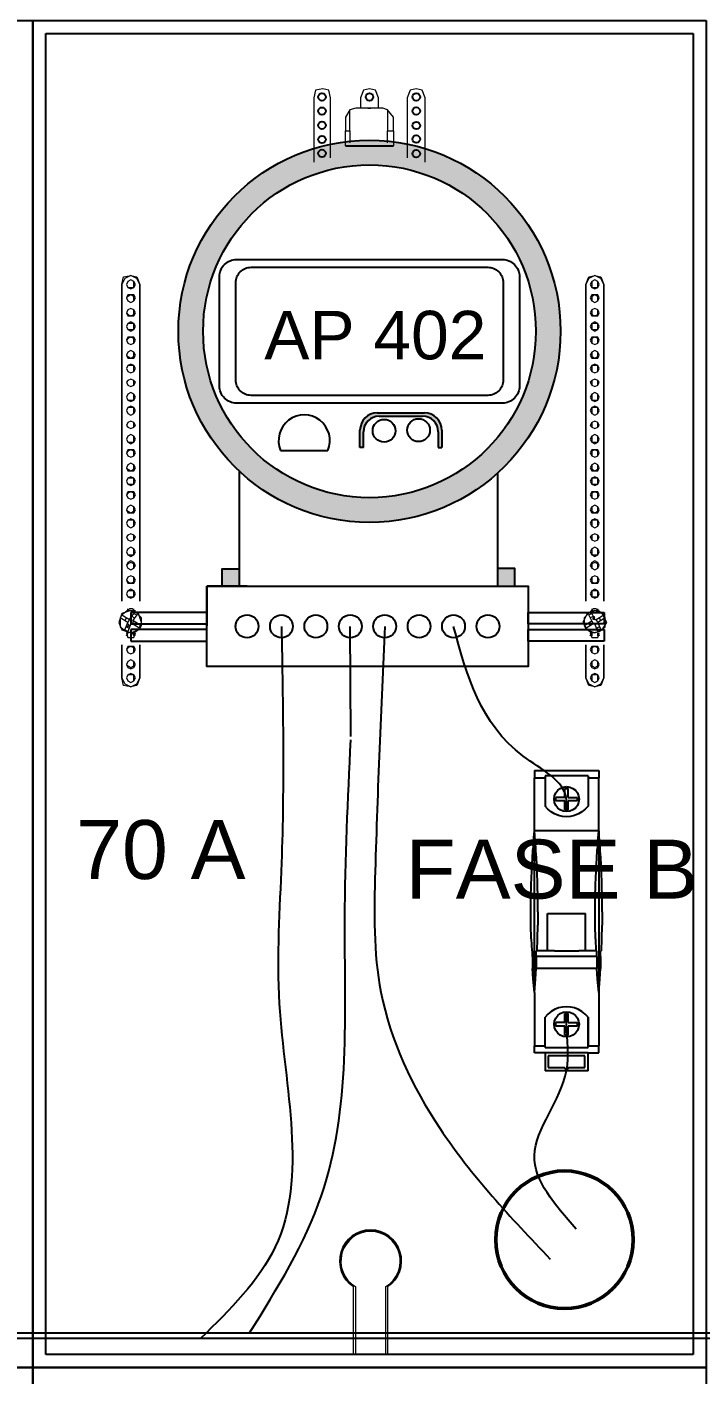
# Model space of a CAD drawing. Header units: millimetres. Extents: x 2991 to 3503, y 2795 to 2987.
# Drawn here: x 3334.93 to 3341.87, y 2819.41 to 2833.31 of the extents above; entities that cross this region are included whole.
import ezdxf

# ---------------------------------------------------------------- set-up
doc = ezdxf.new("R2010")
doc.units = ezdxf.units.MM
doc.linetypes.add('ACAD_ISO02W100', pattern=[15, 12, -3])
doc.layers.add('IND', color=7, linetype='Continuous', lineweight=13)
doc.layers.add('Pranchas', color=3, linetype='Continuous')
doc.styles.get("Standard").update_dxf_attribs({"font": ''})
doc.styles.get('Standard').set_extended_font_data('Arial')

msp = doc.modelspace()

# ---------------------------------------------------------------- hatches: boundary and pattern name
h = msp.add_hatch(color=256)
h.dxf.hatch_style = 1
h.paths.add_polyline_path([(3337.117, 2827.716), (3336.94, 2827.716), (3336.94, 2827.538), (3337.117, 2827.538)])
h.paths.add_polyline_path([(3339.959, 2827.722), (3339.782, 2827.722), (3339.782, 2827.538), (3339.959, 2827.538)])
h.paths.add_polyline_path([(3340.432, 2830.167, 1), (3336.49, 2830.167, 1)])
h.paths.add_polyline_path([(3336.745, 2830.167, -1), (3340.177, 2830.167, -1)], flags=16)
h.paths.add_polyline_path([(3340.009, 2829.603, -0.414214), (3339.831, 2829.426), (3337.091, 2829.426, -0.414214), (3336.913, 2829.603), (3336.913, 2830.73, -0.414214), (3337.091, 2830.908), (3339.831, 2830.908, -0.414214), (3340.009, 2830.73)], flags=0)
h.paths.add_polyline_path([(3339.84, 2829.664, -0.414214), (3339.682, 2829.506), (3337.24, 2829.506, -0.414214), (3337.082, 2829.664), (3337.082, 2830.669, -0.414214), (3337.24, 2830.827), (3339.682, 2830.827, -0.414214), (3339.84, 2830.669)], flags=0)
h.paths.add_polyline_path([(3339.085, 2829.147, -1), (3338.848, 2829.147, -1)], flags=0)
h.paths.add_polyline_path([(3338.73, 2829.141, -1), (3338.494, 2829.141, -1)], flags=0)
h.paths.add_polyline_path([(3338.033, 2828.938), (3337.543, 2828.938, -1.494135)], flags=0)
h = msp.add_hatch(color=256)
h.dxf.hatch_style = 1
h.paths.add_polyline_path([(3339.206, 2829.147, 0.414214), (3339.028, 2829.325), (3338.541, 2829.325, 0.414214), (3338.363, 2829.147), (3338.363, 2828.969), (3338.398, 2828.969), (3338.398, 2829.129, -0.414214), (3338.561, 2829.292), (3339.008, 2829.292, -0.414214), (3339.171, 2829.129), (3339.171, 2828.969), (3339.206, 2828.969)])

# ---------------------------------------------------------------- linework, layer by layer
for p, q in [((3335.121, 2819.613), (3335.121, 2833.239)), ((3335.121, 2833.239), (3338.461, 2833.239)), ((3338.461, 2833.239), (3341.801, 2833.239)), ((3341.801, 2833.239), (3341.801, 2819.613)), ((3338.213, 2832.08), (3338.709, 2832.08)), ((3338.541, 2829.325), (3339.028, 2829.325)), ((3338.561, 2829.292), (3339.008, 2829.292)), ((3338.363, 2828.969), (3338.363, 2829.147)), ((3338.398, 2828.969), (3338.398, 2829.129)), ((3339.171, 2829.129), (3339.171, 2828.969)), ((3339.206, 2829.147), (3339.206, 2828.969)), ((3337.543, 2828.938), (3338.033, 2828.938)), ((3338.398, 2828.969), (3338.363, 2828.969)), ((3339.171, 2828.969), (3339.206, 2828.969)), ((3337.117, 2828.725), (3337.117, 2827.538)), ((3339.782, 2828.704), (3339.782, 2827.538)), ((3337.198, 2827.538), (3336.783, 2827.538)), ((3336.783, 2827.538), (3336.783, 2827.128)), ((3336.783, 2827.268), (3335.999, 2827.268)), ((3335.999, 2827.268), (3335.999, 2827.15)), ((3336.783, 2827.15), (3336.783, 2827.268)), ((3340.097, 2827.268), (3340.881, 2827.268)), ((3340.097, 2827.15), (3340.097, 2827.268)), ((3340.881, 2827.268), (3340.881, 2827.15)), ((3335.999, 2827.15), (3335.999, 2827.15)), ((3335.999, 2827.15), (3336.783, 2827.15)), ((3336.783, 2827.09), (3335.999, 2827.09)), ((3335.999, 2827.09), (3335.999, 2826.972)), ((3336.783, 2826.972), (3336.783, 2827.09)), ((3340.881, 2827.15), (3340.097, 2827.15)), ((3340.097, 2827.09), (3340.881, 2827.09)), ((3340.097, 2826.972), (3340.097, 2827.09)), ((3340.881, 2827.15), (3340.881, 2827.15)), ((3340.881, 2827.09), (3340.881, 2826.972)), ((3335.999, 2826.972), (3335.999, 2826.972)), ((3335.999, 2826.972), (3336.783, 2826.972)), ((3340.881, 2826.972), (3340.097, 2826.972)), ((3340.881, 2826.972), (3340.881, 2826.972)), ((3340.162, 2825.636), (3340.162, 2825.563)), ((3340.162, 2825.636), (3340.826, 2825.636)), ((3340.162, 2825.563), (3340.273, 2825.563)), ((3340.162, 2825.014), (3340.162, 2825.563)), ((3340.273, 2825.581), (3340.273, 2825.563)), ((3340.715, 2825.581), (3340.273, 2825.581)), ((3340.273, 2825.563), (3340.273, 2825.268)), ((3340.715, 2825.581), (3340.715, 2825.563)), ((3340.715, 2825.563), (3340.826, 2825.563)), ((3340.715, 2825.563), (3340.715, 2825.268)), ((3340.826, 2825.636), (3340.826, 2825.563)), ((3340.826, 2825.014), (3340.826, 2825.563)), ((3340.382, 2825.406), (3340.403, 2825.433)), ((3340.403, 2825.433), (3340.429, 2825.453)), ((3340.429, 2825.453), (3340.46, 2825.466)), ((3340.46, 2825.466), (3340.494, 2825.471)), ((3340.475, 2825.452), (3340.512, 2825.452)), ((3340.475, 2825.36), (3340.475, 2825.452)), ((3340.494, 2825.471), (3340.527, 2825.466)), ((3340.512, 2825.36), (3340.512, 2825.452)), ((3340.527, 2825.466), (3340.558, 2825.453)), ((3340.558, 2825.453), (3340.585, 2825.433)), ((3340.585, 2825.433), (3340.606, 2825.406)), ((3340.365, 2825.342), (3340.369, 2825.375)), ((3340.369, 2825.308), (3340.365, 2825.342)), ((3340.369, 2825.375), (3340.382, 2825.406)), ((3340.382, 2825.277), (3340.369, 2825.308)), ((3340.403, 2825.25), (3340.382, 2825.277)), ((3340.383, 2825.323), (3340.383, 2825.36)), ((3340.475, 2825.36), (3340.383, 2825.36)), ((3340.475, 2825.323), (3340.383, 2825.323)), ((3340.475, 2825.231), (3340.475, 2825.323)), ((3340.512, 2825.36), (3340.604, 2825.36)), ((3340.604, 2825.323), (3340.512, 2825.323)), ((3340.512, 2825.231), (3340.512, 2825.323)), ((3340.606, 2825.277), (3340.585, 2825.25)), ((3340.604, 2825.36), (3340.604, 2825.323)), ((3340.606, 2825.406), (3340.618, 2825.375)), ((3340.618, 2825.308), (3340.606, 2825.277)), ((3340.618, 2825.375), (3340.623, 2825.342)), ((3340.623, 2825.342), (3340.618, 2825.308)), ((3340.301, 2825.237), (3340.273, 2825.268)), ((3340.334, 2825.21), (3340.301, 2825.237)), ((3340.371, 2825.189), (3340.334, 2825.21)), ((3340.41, 2825.174), (3340.371, 2825.189)), ((3340.429, 2825.23), (3340.403, 2825.25)), ((3340.452, 2825.164), (3340.41, 2825.174)), ((3340.46, 2825.217), (3340.429, 2825.23)), ((3340.494, 2825.161), (3340.452, 2825.164)), ((3340.494, 2825.213), (3340.46, 2825.217)), ((3340.512, 2825.231), (3340.475, 2825.231)), ((3340.527, 2825.217), (3340.494, 2825.213)), ((3340.536, 2825.164), (3340.494, 2825.161)), ((3340.558, 2825.23), (3340.527, 2825.217)), ((3340.577, 2825.174), (3340.536, 2825.164)), ((3340.585, 2825.25), (3340.558, 2825.23)), ((3340.617, 2825.189), (3340.577, 2825.174)), ((3340.653, 2825.21), (3340.617, 2825.189)), ((3340.686, 2825.237), (3340.653, 2825.21)), ((3340.715, 2825.268), (3340.686, 2825.237)), ((3340.154, 2824.913), (3340.162, 2825.014)), ((3340.826, 2825.014), (3340.162, 2825.014)), ((3340.17, 2824.913), (3340.162, 2825.014)), ((3340.162, 2823.348), (3340.162, 2825.014)), ((3340.817, 2824.913), (3340.826, 2825.014)), ((3340.834, 2824.913), (3340.826, 2825.014)), ((3340.826, 2825.014), (3340.826, 2823.348)), ((3340.15, 2824.86), (3340.149, 2824.84)), ((3340.15, 2824.86), (3340.151, 2824.877)), ((3340.151, 2824.877), (3340.154, 2824.913)), ((3340.17, 2824.913), (3340.173, 2824.876)), ((3340.176, 2824.84), (3340.173, 2824.876)), ((3340.813, 2824.86), (3340.812, 2824.84)), ((3340.813, 2824.86), (3340.814, 2824.877)), ((3340.814, 2824.877), (3340.817, 2824.913)), ((3340.834, 2824.913), (3340.837, 2824.876)), ((3340.839, 2824.84), (3340.837, 2824.876)), ((3340.135, 2824.599), (3340.142, 2824.738)), ((3340.142, 2824.738), (3340.146, 2824.807)), ((3340.146, 2824.807), (3340.149, 2824.84)), ((3340.178, 2824.807), (3340.176, 2824.84)), ((3340.183, 2824.738), (3340.178, 2824.807)), ((3340.19, 2824.599), (3340.183, 2824.738)), ((3340.798, 2824.599), (3340.805, 2824.738)), ((3340.805, 2824.738), (3340.81, 2824.807)), ((3340.81, 2824.807), (3340.812, 2824.84)), ((3340.841, 2824.807), (3340.839, 2824.84)), ((3340.846, 2824.738), (3340.841, 2824.807)), ((3340.853, 2824.599), (3340.846, 2824.738)), ((3340.129, 2824.46), (3340.135, 2824.599)), ((3340.195, 2824.46), (3340.19, 2824.599)), ((3340.793, 2824.46), (3340.798, 2824.599)), ((3340.858, 2824.46), (3340.853, 2824.599)), ((3340.126, 2824.32), (3340.129, 2824.46)), ((3340.198, 2824.32), (3340.195, 2824.46)), ((3340.79, 2824.32), (3340.793, 2824.46)), ((3340.861, 2824.32), (3340.858, 2824.46)), ((3340.125, 2824.181), (3340.126, 2824.32)), ((3340.199, 2824.181), (3340.198, 2824.32)), ((3340.789, 2824.181), (3340.79, 2824.32)), ((3340.862, 2824.181), (3340.861, 2824.32)), ((3340.126, 2824.041), (3340.125, 2824.181)), ((3340.199, 2824.181), (3340.198, 2824.041)), ((3340.297, 2823.778), (3340.297, 2824.163)), ((3340.297, 2824.163), (3340.69, 2824.163)), ((3340.69, 2823.778), (3340.69, 2824.163)), ((3340.79, 2824.041), (3340.789, 2824.181)), ((3340.862, 2824.181), (3340.861, 2824.041)), ((3340.129, 2823.902), (3340.126, 2824.041)), ((3340.195, 2823.902), (3340.198, 2824.041)), ((3340.793, 2823.902), (3340.79, 2824.041)), ((3340.858, 2823.902), (3340.861, 2824.041)), ((3340.129, 2823.902), (3340.134, 2823.778)), ((3340.19, 2823.778), (3340.195, 2823.902)), ((3340.793, 2823.902), (3340.797, 2823.778)), ((3340.854, 2823.778), (3340.858, 2823.902)), ((3340.144, 2823.778), (3340.134, 2823.778)), ((3340.144, 2823.718), (3340.144, 2823.778)), ((3340.19, 2823.778), (3340.181, 2823.778)), ((3340.181, 2823.718), (3340.181, 2823.778)), ((3340.297, 2823.778), (3340.19, 2823.778)), ((3340.368, 2823.778), (3340.297, 2823.778)), ((3340.368, 2823.778), (3340.619, 2823.778)), ((3340.69, 2823.778), (3340.619, 2823.778)), ((3340.797, 2823.778), (3340.69, 2823.778)), ((3340.807, 2823.778), (3340.797, 2823.778)), ((3340.807, 2823.718), (3340.807, 2823.778)), ((3340.854, 2823.778), (3340.844, 2823.778)), ((3340.844, 2823.718), (3340.844, 2823.778)), ((3340.144, 2823.718), (3340.144, 2823.594)), ((3340.807, 2823.718), (3340.181, 2823.718)), ((3340.181, 2823.718), (3340.181, 2823.594)), ((3340.807, 2823.718), (3340.807, 2823.594)), ((3340.844, 2823.718), (3340.844, 2823.594)), ((3340.151, 2823.485), (3340.144, 2823.594)), ((3340.162, 2823.348), (3340.151, 2823.485)), ((3340.162, 2823.348), (3340.173, 2823.485)), ((3340.173, 2823.485), (3340.181, 2823.594)), ((3340.807, 2823.594), (3340.181, 2823.594)), ((3340.814, 2823.485), (3340.807, 2823.594)), ((3340.826, 2823.348), (3340.814, 2823.485)), ((3340.826, 2823.348), (3340.837, 2823.485)), ((3340.837, 2823.485), (3340.844, 2823.594)), ((3340.162, 2823.348), (3340.162, 2822.799)), ((3340.826, 2823.348), (3340.826, 2822.799)), ((3340.41, 2823.188), (3340.371, 2823.172)), ((3340.452, 2823.197), (3340.41, 2823.188)), ((3340.494, 2823.2), (3340.452, 2823.197)), ((3340.536, 2823.197), (3340.494, 2823.2)), ((3340.577, 2823.188), (3340.536, 2823.197)), ((3340.617, 2823.172), (3340.577, 2823.188)), ((3340.301, 2823.125), (3340.273, 2823.094)), ((3340.273, 2822.799), (3340.273, 2823.094)), ((3340.273, 2822.799), (3340.273, 2823.094)), ((3340.334, 2823.151), (3340.301, 2823.125)), ((3340.371, 2823.172), (3340.334, 2823.151)), ((3340.365, 2823.02), (3340.369, 2823.053)), ((3340.369, 2823.053), (3340.382, 2823.084)), ((3340.382, 2823.084), (3340.403, 2823.111)), ((3340.403, 2823.111), (3340.429, 2823.132)), ((3340.429, 2823.132), (3340.46, 2823.144)), ((3340.46, 2823.144), (3340.494, 2823.149)), ((3340.475, 2823.038), (3340.475, 2823.13)), ((3340.475, 2823.13), (3340.512, 2823.13)), ((3340.494, 2823.149), (3340.527, 2823.144)), ((3340.512, 2823.038), (3340.512, 2823.13)), ((3340.527, 2823.144), (3340.558, 2823.132)), ((3340.558, 2823.132), (3340.585, 2823.111)), ((3340.585, 2823.111), (3340.606, 2823.084)), ((3340.606, 2823.084), (3340.618, 2823.053)), ((3340.653, 2823.151), (3340.617, 2823.172)), ((3340.618, 2823.053), (3340.623, 2823.02)), ((3340.686, 2823.125), (3340.653, 2823.151)), ((3340.715, 2823.094), (3340.686, 2823.125)), ((3340.715, 2823.094), (3340.715, 2822.799)), ((3340.715, 2822.799), (3340.715, 2823.094)), ((3340.369, 2822.987), (3340.365, 2823.02)), ((3340.382, 2822.955), (3340.369, 2822.987)), ((3340.403, 2822.929), (3340.382, 2822.955)), ((3340.383, 2823.001), (3340.383, 2823.038)), ((3340.475, 2823.038), (3340.383, 2823.038)), ((3340.475, 2823.001), (3340.383, 2823.001)), ((3340.429, 2822.908), (3340.403, 2822.929)), ((3340.46, 2822.895), (3340.429, 2822.908)), ((3340.475, 2822.909), (3340.475, 2823.001)), ((3340.512, 2822.909), (3340.475, 2822.909)), ((3340.512, 2823.038), (3340.604, 2823.038)), ((3340.604, 2823.001), (3340.512, 2823.001)), ((3340.512, 2822.909), (3340.512, 2823.001)), ((3340.558, 2822.908), (3340.527, 2822.895)), ((3340.585, 2822.929), (3340.558, 2822.908)), ((3340.606, 2822.955), (3340.585, 2822.929)), ((3340.604, 2823.038), (3340.604, 2823.001)), ((3340.618, 2822.987), (3340.606, 2822.955)), ((3340.623, 2823.02), (3340.618, 2822.987)), ((3340.162, 2822.725), (3340.162, 2822.799)), ((3340.162, 2822.799), (3340.273, 2822.799)), ((3340.273, 2822.78), (3340.273, 2822.799)), ((3340.273, 2822.78), (3340.715, 2822.78)), ((3340.494, 2822.891), (3340.46, 2822.895)), ((3340.527, 2822.895), (3340.494, 2822.891)), ((3340.715, 2822.799), (3340.826, 2822.799)), ((3340.715, 2822.78), (3340.715, 2822.799)), ((3340.826, 2822.725), (3340.826, 2822.799)), ((3340.273, 2822.725), (3340.162, 2822.725)), ((3340.715, 2822.725), (3340.273, 2822.725)), ((3340.273, 2822.725), (3340.273, 2822.541)), ((3340.305, 2822.693), (3340.305, 2822.573)), ((3340.683, 2822.693), (3340.305, 2822.693)), ((3340.683, 2822.573), (3340.683, 2822.693)), ((3340.715, 2822.725), (3340.826, 2822.725)), ((3340.715, 2822.541), (3340.715, 2822.725)), ((3340.715, 2822.541), (3340.273, 2822.541)), ((3340.305, 2822.573), (3340.475, 2822.573)), ((3340.476, 2822.568), (3340.475, 2822.573)), ((3340.478, 2822.564), (3340.476, 2822.568)), ((3340.481, 2822.56), (3340.478, 2822.564)), ((3340.485, 2822.557), (3340.481, 2822.56)), ((3340.489, 2822.555), (3340.485, 2822.557)), ((3340.494, 2822.554), (3340.489, 2822.555)), ((3340.499, 2822.555), (3340.494, 2822.554)), ((3340.503, 2822.557), (3340.499, 2822.555)), ((3340.507, 2822.56), (3340.503, 2822.557)), ((3340.51, 2822.564), (3340.507, 2822.56)), ((3340.512, 2822.568), (3340.51, 2822.564)), ((3340.512, 2822.573), (3340.683, 2822.573)), ((3340.512, 2822.573), (3340.512, 2822.568)), ((3341.801, 2819.613), (3335.121, 2819.613))]:
    msp.add_line(p, q)
at = {"color": 5}
for p, q in [((3338.268, 2825.987), (3338.263, 2827.124)), ((3334.636, 2819.836), (3344.219, 2819.836))]:
    msp.add_line(p, q, dxfattribs=at)
at = {"color": 1}
msp.add_line((3343.666, 2819.78), (3334.332, 2819.78), dxfattribs=at)
for points in [[(3334.988, 2833.373), (3334.988, 2819.479), (3328.041, 2819.479), (3328.041, 2833.373)], [(3341.934, 2833.373), (3341.934, 2819.479), (3334.988, 2819.479), (3334.988, 2833.373)], [(3337.117, 2827.538), (3336.94, 2827.538), (3336.94, 2827.716), (3337.117, 2827.716)], [(3339.782, 2827.538), (3339.959, 2827.538), (3339.959, 2827.722), (3339.782, 2827.722)], [(3336.783, 2827.538), (3340.097, 2827.538), (3340.097, 2826.71), (3336.783, 2826.71)], [(3334.988, 2819.479), (3334.988, 2805.586), (3328.041, 2805.586), (3328.041, 2819.479)], [(3341.934, 2819.479), (3341.934, 2805.586), (3334.988, 2805.586), (3334.988, 2819.479)]]:
    msp.add_lwpolyline(points, close=True)
at = {"color": 0, "lineweight": 18}
for points in [[(3338.058, 2831.956), (3338.058, 2832.576), (3338.043, 2832.654), (3337.981, 2832.669), (3337.903, 2832.654), (3337.888, 2832.576), (3337.888, 2831.91)], [(3338.554, 2832.468), (3338.554, 2832.576), (3338.523, 2832.654), (3338.461, 2832.669), (3338.399, 2832.654), (3338.368, 2832.576), (3338.368, 2832.468)], [(3339.034, 2831.91), (3339.034, 2832.576), (3339.003, 2832.654), (3338.941, 2832.669), (3338.879, 2832.654), (3338.848, 2832.576), (3338.848, 2831.956)], [(3338.26, 2832.235), (3338.26, 2832.452), (3338.213, 2832.375), (3338.213, 2832.235)], [(3338.647, 2832.452), (3338.6, 2832.468), (3338.321, 2832.468), (3338.26, 2832.452)], [(3338.709, 2832.235), (3338.709, 2832.375), (3338.647, 2832.452), (3338.647, 2832.235)], [(3338.213, 2832.08), (3338.213, 2832.235), (3338.26, 2832.235), (3338.26, 2832.111)], [(3338.647, 2832.111), (3338.647, 2832.235), (3338.709, 2832.235), (3338.709, 2832.08)], [(3335.906, 2827.242), (3335.891, 2827.211)], [(3335.953, 2827.289), (3335.968, 2827.289), (3335.968, 2827.304)], [(3336.046, 2827.273), (3336.015, 2827.304), (3335.984, 2827.304), (3335.953, 2827.273)], [(3336.015, 2827.289), (3336.03, 2827.289), (3336.03, 2827.304)], [(3336.03, 2827.211), (3336.015, 2827.227)], [(3336.03, 2827.289), (3336.046, 2827.289)], [(3340.831, 2827.273), (3340.8, 2827.304), (3340.769, 2827.304), (3340.738, 2827.273)], [(3340.769, 2827.227), (3340.738, 2827.211)], [(3340.754, 2827.304), (3340.754, 2827.289), (3340.769, 2827.289)], [(3340.785, 2827.196), (3340.769, 2827.196), (3340.769, 2827.211), (3340.785, 2827.227)], [(3340.831, 2827.289), (3340.816, 2827.289), (3340.816, 2827.304)], [(3340.893, 2827.211), (3340.878, 2827.242)], [(3335.937, 2827.18), (3335.953, 2827.211)], [(3335.953, 2827.119), (3335.984, 2827.103)], [(3335.984, 2827.196), (3335.968, 2827.165)], [(3335.968, 2827.15), (3335.984, 2827.134), (3335.968, 2827.119), (3335.968, 2827.134), (3335.968, 2827.119)], [(3336.015, 2827.15), (3336.03, 2827.18)], [(3336.046, 2827.165), (3336.03, 2827.134)], [(3336.092, 2827.103), (3336.108, 2827.134)], [(3340.676, 2827.134), (3340.692, 2827.103)], [(3340.738, 2827.134), (3340.723, 2827.165)], [(3340.754, 2827.18), (3340.769, 2827.15)], [(3340.816, 2827.165), (3340.8, 2827.196)], [(3340.8, 2827.103), (3340.831, 2827.119)], [(3340.831, 2827.211), (3340.847, 2827.18)], [(3335.968, 2827.057), (3335.953, 2827.057), (3335.968, 2827.01), (3336.03, 2827.01), (3336.046, 2827.057)], [(3336.03, 2827.026), (3336.015, 2827.057)], [(3336.046, 2827.026), (3336.03, 2827.057)], [(3340.738, 2827.026), (3340.754, 2827.057), (3340.754, 2827.026)], [(3340.754, 2827.057), (3340.738, 2827.057), (3340.754, 2827.01), (3340.816, 2827.01), (3340.831, 2827.057)], [(3340.816, 2827.026), (3340.816, 2827.057), (3340.831, 2827.026)]]:
    msp.add_lwpolyline(points, dxfattribs=at)
for points in [[(3338.445, 2832.468), (3338.476, 2832.468)], [(3336.092, 2830.651), (3336.092, 2827.382), (3336.092, 2830.651), (3336.061, 2830.713), (3335.999, 2830.744), (3335.937, 2830.713), (3335.906, 2830.651), (3335.922, 2830.728), (3335.999, 2830.744), (3336.061, 2830.728)], [(3336.046, 2830.651), (3336.03, 2830.682), (3335.999, 2830.697), (3335.968, 2830.682), (3335.953, 2830.651), (3335.968, 2830.62), (3335.999, 2830.604), (3336.03, 2830.62)], [(3336.03, 2830.651), (3336.03, 2830.682), (3335.999, 2830.697), (3335.968, 2830.682), (3335.953, 2830.651), (3335.968, 2830.62), (3336.03, 2830.62)], [(3340.692, 2830.651), (3340.723, 2830.728), (3340.785, 2830.744), (3340.847, 2830.728), (3340.878, 2830.651), (3340.847, 2830.713), (3340.785, 2830.744), (3340.723, 2830.713)], [(3340.831, 2830.651), (3340.816, 2830.682), (3340.785, 2830.697), (3340.754, 2830.682), (3340.738, 2830.651), (3340.754, 2830.62), (3340.785, 2830.604), (3340.816, 2830.62)], [(3340.816, 2830.651), (3340.816, 2830.682), (3340.785, 2830.697), (3340.754, 2830.682), (3340.754, 2830.62), (3340.816, 2830.62)], [(3335.906, 2827.382), (3335.906, 2830.651)], [(3340.692, 2827.382), (3340.692, 2830.651)], [(3340.878, 2830.651), (3340.878, 2827.382)], [(3336.046, 2830.511), (3336.03, 2830.542), (3335.968, 2830.542), (3335.953, 2830.511), (3335.968, 2830.48), (3335.999, 2830.465), (3336.03, 2830.48)], [(3336.03, 2830.511), (3336.03, 2830.527), (3335.999, 2830.542), (3335.968, 2830.527), (3335.953, 2830.511), (3335.968, 2830.48), (3335.999, 2830.465), (3336.03, 2830.48)], [(3340.831, 2830.511), (3340.816, 2830.542), (3340.754, 2830.542), (3340.738, 2830.511), (3340.754, 2830.48), (3340.785, 2830.465), (3340.816, 2830.48)], [(3340.816, 2830.511), (3340.816, 2830.527), (3340.785, 2830.542), (3340.754, 2830.527), (3340.754, 2830.48), (3340.785, 2830.465), (3340.816, 2830.48)], [(3336.046, 2830.356), (3336.03, 2830.387), (3335.999, 2830.403), (3335.968, 2830.387), (3335.953, 2830.356), (3335.968, 2830.325), (3336.03, 2830.325)], [(3336.03, 2830.356), (3336.03, 2830.387), (3335.999, 2830.403), (3335.968, 2830.387), (3335.953, 2830.356), (3335.968, 2830.341), (3335.999, 2830.325), (3336.03, 2830.341)], [(3340.831, 2830.356), (3340.816, 2830.387), (3340.785, 2830.403), (3340.754, 2830.387), (3340.738, 2830.356), (3340.754, 2830.325), (3340.816, 2830.325)], [(3340.816, 2830.356), (3340.816, 2830.387), (3340.785, 2830.403), (3340.754, 2830.387), (3340.754, 2830.341), (3340.785, 2830.325), (3340.816, 2830.341)], [(3336.046, 2830.217), (3336.03, 2830.248), (3335.999, 2830.263), (3335.968, 2830.248), (3335.953, 2830.217), (3335.968, 2830.186), (3335.999, 2830.17), (3336.03, 2830.186)], [(3336.03, 2830.217), (3336.03, 2830.248), (3335.968, 2830.248), (3335.953, 2830.217), (3335.968, 2830.186), (3336.03, 2830.186)], [(3340.831, 2830.217), (3340.816, 2830.248), (3340.785, 2830.263), (3340.754, 2830.248), (3340.738, 2830.217), (3340.754, 2830.186), (3340.785, 2830.17), (3340.816, 2830.186)], [(3340.816, 2830.217), (3340.816, 2830.248), (3340.754, 2830.248), (3340.754, 2830.186), (3340.816, 2830.186)], [(3336.046, 2830.077), (3336.03, 2830.108), (3335.968, 2830.108), (3335.953, 2830.077), (3335.968, 2830.046), (3335.999, 2830.031), (3336.03, 2830.046)], [(3336.03, 2830.077), (3336.03, 2830.093), (3335.999, 2830.108), (3335.968, 2830.093), (3335.953, 2830.077), (3335.968, 2830.046), (3335.999, 2830.031), (3336.03, 2830.046)], [(3340.831, 2830.077), (3340.816, 2830.108), (3340.754, 2830.108), (3340.738, 2830.077), (3340.754, 2830.046), (3340.785, 2830.031), (3340.816, 2830.046)], [(3340.816, 2830.077), (3340.816, 2830.093), (3340.785, 2830.108), (3340.754, 2830.093), (3340.754, 2830.046), (3340.785, 2830.031), (3340.816, 2830.046)], [(3336.03, 2829.922), (3336.03, 2829.953), (3335.999, 2829.969), (3335.968, 2829.953), (3335.953, 2829.922), (3335.968, 2829.907), (3335.999, 2829.891), (3336.03, 2829.907)], [(3336.046, 2829.922), (3336.03, 2829.953), (3335.999, 2829.969), (3335.968, 2829.953), (3335.953, 2829.922), (3335.968, 2829.891), (3336.03, 2829.891)], [(3340.831, 2829.922), (3340.816, 2829.953), (3340.785, 2829.969), (3340.754, 2829.953), (3340.738, 2829.922), (3340.754, 2829.891), (3340.816, 2829.891)], [(3340.816, 2829.922), (3340.816, 2829.953), (3340.785, 2829.969), (3340.754, 2829.953), (3340.754, 2829.907), (3340.785, 2829.891), (3340.816, 2829.907)], [(3336.046, 2829.783), (3336.03, 2829.814), (3335.999, 2829.829), (3335.968, 2829.814), (3335.953, 2829.783), (3335.968, 2829.752), (3335.999, 2829.737), (3336.03, 2829.752)], [(3336.03, 2829.783), (3336.03, 2829.814), (3335.968, 2829.814), (3335.953, 2829.783), (3335.968, 2829.752), (3335.999, 2829.737), (3336.03, 2829.752)], [(3340.831, 2829.783), (3340.816, 2829.814), (3340.785, 2829.829), (3340.754, 2829.814), (3340.738, 2829.783), (3340.754, 2829.752), (3340.785, 2829.737), (3340.816, 2829.752)], [(3340.816, 2829.783), (3340.816, 2829.814), (3340.754, 2829.814), (3340.754, 2829.752), (3340.785, 2829.737), (3340.816, 2829.752)], [(3336.046, 2829.644), (3336.03, 2829.659), (3335.999, 2829.675), (3335.968, 2829.659), (3335.953, 2829.644), (3335.968, 2829.613), (3335.999, 2829.597), (3336.03, 2829.613)], [(3336.03, 2829.644), (3336.03, 2829.659), (3335.999, 2829.675), (3335.968, 2829.659), (3335.953, 2829.644), (3335.968, 2829.613), (3335.999, 2829.597), (3336.03, 2829.613)], [(3340.831, 2829.644), (3340.816, 2829.659), (3340.785, 2829.675), (3340.754, 2829.659), (3340.738, 2829.644), (3340.754, 2829.613), (3340.785, 2829.597), (3340.816, 2829.613)], [(3340.816, 2829.644), (3340.816, 2829.659), (3340.785, 2829.675), (3340.754, 2829.659), (3340.754, 2829.613), (3340.785, 2829.597), (3340.816, 2829.613)], [(3336.046, 2829.489), (3336.03, 2829.52), (3335.999, 2829.535), (3335.968, 2829.52), (3335.953, 2829.489), (3335.968, 2829.458), (3335.999, 2829.442), (3336.03, 2829.458)], [(3336.03, 2829.489), (3336.03, 2829.52), (3335.999, 2829.535), (3335.968, 2829.52), (3335.953, 2829.489), (3335.968, 2829.458), (3336.03, 2829.458)], [(3340.831, 2829.489), (3340.816, 2829.52), (3340.785, 2829.535), (3340.754, 2829.52), (3340.738, 2829.489), (3340.754, 2829.458), (3340.785, 2829.442), (3340.816, 2829.458)], [(3340.816, 2829.489), (3340.816, 2829.52), (3340.785, 2829.535), (3340.754, 2829.52), (3340.754, 2829.458), (3340.816, 2829.458)], [(3336.046, 2829.349), (3336.03, 2829.38), (3335.999, 2829.396), (3335.968, 2829.38), (3335.953, 2829.349), (3335.968, 2829.318), (3335.999, 2829.303), (3336.03, 2829.318)], [(3336.03, 2829.349), (3336.03, 2829.38), (3335.968, 2829.38), (3335.953, 2829.349), (3335.968, 2829.318), (3335.999, 2829.303), (3336.03, 2829.318)], [(3340.831, 2829.349), (3340.816, 2829.38), (3340.785, 2829.396), (3340.754, 2829.38), (3340.738, 2829.349), (3340.754, 2829.318), (3340.785, 2829.303), (3340.816, 2829.318)], [(3340.816, 2829.349), (3340.816, 2829.38), (3340.754, 2829.38), (3340.754, 2829.318), (3340.785, 2829.303), (3340.816, 2829.318)], [(3336.03, 2829.194), (3336.03, 2829.225), (3335.999, 2829.241), (3335.968, 2829.225), (3335.953, 2829.194), (3335.968, 2829.179), (3335.999, 2829.163), (3336.03, 2829.179)], [(3336.046, 2829.194), (3336.03, 2829.225), (3335.999, 2829.241), (3335.968, 2829.225), (3335.953, 2829.194), (3335.968, 2829.179), (3335.999, 2829.163), (3336.03, 2829.179)], [(3340.831, 2829.194), (3340.816, 2829.225), (3340.785, 2829.241), (3340.754, 2829.225), (3340.738, 2829.194), (3340.754, 2829.179), (3340.785, 2829.163), (3340.816, 2829.179)], [(3340.816, 2829.194), (3340.816, 2829.225), (3340.785, 2829.241), (3340.754, 2829.225), (3340.754, 2829.179), (3340.785, 2829.163), (3340.816, 2829.179)], [(3336.03, 2829.055), (3336.03, 2829.086), (3335.999, 2829.101), (3335.968, 2829.086), (3335.953, 2829.055), (3335.968, 2829.024), (3336.03, 2829.024)], [(3336.046, 2829.055), (3336.03, 2829.086), (3335.999, 2829.101), (3335.968, 2829.086), (3335.953, 2829.055), (3335.968, 2829.024), (3335.999, 2829.008), (3336.03, 2829.024)], [(3340.831, 2829.055), (3340.816, 2829.086), (3340.785, 2829.101), (3340.754, 2829.086), (3340.738, 2829.055), (3340.754, 2829.024), (3340.785, 2829.008), (3340.816, 2829.024)], [(3340.816, 2829.055), (3340.816, 2829.086), (3340.785, 2829.101), (3340.754, 2829.086), (3340.754, 2829.024), (3340.816, 2829.024)], [(3336.03, 2828.915), (3336.03, 2828.931), (3335.999, 2828.946), (3335.968, 2828.931), (3335.953, 2828.915), (3335.968, 2828.884), (3335.999, 2828.869), (3336.03, 2828.884)], [(3336.046, 2828.915), (3336.03, 2828.946), (3335.968, 2828.946), (3335.953, 2828.915), (3335.968, 2828.884), (3335.999, 2828.869), (3336.03, 2828.884)], [(3340.831, 2828.915), (3340.816, 2828.946), (3340.754, 2828.946), (3340.738, 2828.915), (3340.754, 2828.884), (3340.785, 2828.869), (3340.816, 2828.884)], [(3340.816, 2828.915), (3340.816, 2828.931), (3340.785, 2828.946), (3340.754, 2828.931), (3340.754, 2828.884), (3340.785, 2828.869), (3340.816, 2828.884)], [(3336.03, 2828.76), (3336.03, 2828.791), (3335.999, 2828.807), (3335.968, 2828.791), (3335.953, 2828.76), (3335.968, 2828.745), (3335.999, 2828.729), (3336.03, 2828.745)], [(3336.046, 2828.76), (3336.03, 2828.791), (3335.999, 2828.807), (3335.968, 2828.791), (3335.953, 2828.76), (3335.968, 2828.729), (3336.03, 2828.729)], [(3340.831, 2828.76), (3340.816, 2828.791), (3340.785, 2828.807), (3340.754, 2828.791), (3340.738, 2828.76), (3340.754, 2828.729), (3340.816, 2828.729)], [(3340.816, 2828.76), (3340.816, 2828.791), (3340.785, 2828.807), (3340.754, 2828.791), (3340.754, 2828.745), (3340.785, 2828.729), (3340.816, 2828.745)], [(3336.046, 2828.621), (3336.03, 2828.652), (3335.999, 2828.667), (3335.968, 2828.652), (3335.953, 2828.621), (3335.968, 2828.59), (3335.999, 2828.575), (3336.03, 2828.59)], [(3336.03, 2828.621), (3336.03, 2828.652), (3335.968, 2828.652), (3335.953, 2828.621), (3335.968, 2828.59), (3336.03, 2828.59)], [(3340.831, 2828.621), (3340.816, 2828.652), (3340.785, 2828.667), (3340.754, 2828.652), (3340.738, 2828.621), (3340.754, 2828.59), (3340.785, 2828.575), (3340.816, 2828.59)], [(3340.816, 2828.621), (3340.816, 2828.652), (3340.754, 2828.652), (3340.754, 2828.59), (3340.816, 2828.59)], [(3336.03, 2828.482), (3336.03, 2828.497), (3335.999, 2828.513), (3335.968, 2828.497), (3335.953, 2828.482), (3335.968, 2828.451), (3335.999, 2828.435), (3336.03, 2828.451)], [(3336.046, 2828.482), (3336.03, 2828.513), (3335.968, 2828.513), (3335.953, 2828.482), (3335.968, 2828.451), (3335.999, 2828.435), (3336.03, 2828.451)], [(3340.831, 2828.482), (3340.816, 2828.513), (3340.754, 2828.513), (3340.738, 2828.482), (3340.754, 2828.451), (3340.785, 2828.435), (3340.816, 2828.451)], [(3340.816, 2828.482), (3340.816, 2828.497), (3340.785, 2828.513), (3340.754, 2828.497), (3340.754, 2828.451), (3340.785, 2828.435), (3340.816, 2828.451)], [(3336.046, 2828.327), (3336.03, 2828.358), (3335.999, 2828.373), (3335.968, 2828.358), (3335.953, 2828.327), (3335.968, 2828.296), (3336.03, 2828.296)], [(3336.03, 2828.327), (3336.03, 2828.358), (3335.999, 2828.373), (3335.968, 2828.358), (3335.953, 2828.327), (3335.968, 2828.311), (3335.999, 2828.296), (3336.03, 2828.311)], [(3340.831, 2828.327), (3340.816, 2828.358), (3340.785, 2828.373), (3340.754, 2828.358), (3340.738, 2828.327), (3340.754, 2828.296), (3340.816, 2828.296)], [(3340.816, 2828.327), (3340.816, 2828.358), (3340.785, 2828.373), (3340.754, 2828.358), (3340.754, 2828.311), (3340.785, 2828.296), (3340.816, 2828.311)], [(3336.046, 2828.187), (3336.03, 2828.218), (3335.999, 2828.234), (3335.968, 2828.218), (3335.953, 2828.187), (3335.968, 2828.156), (3335.999, 2828.141), (3336.03, 2828.156)], [(3336.03, 2828.187), (3336.03, 2828.218), (3335.968, 2828.218), (3335.953, 2828.187), (3335.968, 2828.156), (3335.999, 2828.141), (3336.03, 2828.156)], [(3340.831, 2828.187), (3340.816, 2828.218), (3340.785, 2828.234), (3340.754, 2828.218), (3340.738, 2828.187), (3340.754, 2828.156), (3340.785, 2828.141), (3340.816, 2828.156)], [(3340.816, 2828.187), (3340.816, 2828.218), (3340.754, 2828.218), (3340.754, 2828.156), (3340.785, 2828.141), (3340.816, 2828.156)], [(3336.03, 2828.048), (3336.03, 2828.063), (3335.999, 2828.079), (3335.968, 2828.063), (3335.953, 2828.048), (3335.968, 2828.017), (3335.999, 2828.001), (3336.03, 2828.017)], [(3336.046, 2828.048), (3336.03, 2828.063), (3335.999, 2828.079), (3335.968, 2828.063), (3335.953, 2828.048), (3335.968, 2828.017), (3335.999, 2828.001), (3336.03, 2828.017)], [(3340.831, 2828.048), (3340.816, 2828.063), (3340.785, 2828.079), (3340.754, 2828.063), (3340.738, 2828.048), (3340.754, 2828.017), (3340.785, 2828.001), (3340.816, 2828.017)], [(3340.816, 2828.048), (3340.816, 2828.063), (3340.785, 2828.079), (3340.754, 2828.063), (3340.754, 2828.017), (3340.785, 2828.001), (3340.816, 2828.017)], [(3336.03, 2827.893), (3336.03, 2827.924), (3335.999, 2827.939), (3335.968, 2827.924), (3335.953, 2827.893), (3335.968, 2827.862), (3336.03, 2827.862)], [(3336.046, 2827.893), (3336.03, 2827.924), (3335.999, 2827.939), (3335.968, 2827.924), (3335.953, 2827.893), (3335.968, 2827.862), (3335.999, 2827.846), (3336.03, 2827.862)], [(3340.831, 2827.893), (3340.816, 2827.924), (3340.785, 2827.939), (3340.754, 2827.924), (3340.738, 2827.893), (3340.754, 2827.862), (3340.785, 2827.846), (3340.816, 2827.862)], [(3340.816, 2827.893), (3340.816, 2827.924), (3340.785, 2827.939), (3340.754, 2827.924), (3340.754, 2827.862), (3340.816, 2827.862)], [(3336.046, 2827.753), (3336.03, 2827.784), (3335.999, 2827.8), (3335.968, 2827.784), (3335.953, 2827.753), (3335.968, 2827.723), (3335.999, 2827.707), (3336.03, 2827.723)], [(3336.03, 2827.753), (3336.03, 2827.769), (3335.999, 2827.784), (3335.968, 2827.769), (3335.953, 2827.753), (3335.968, 2827.723), (3335.999, 2827.707), (3336.03, 2827.723)], [(3340.831, 2827.753), (3340.816, 2827.784), (3340.785, 2827.8), (3340.754, 2827.784), (3340.738, 2827.753), (3340.754, 2827.723), (3340.785, 2827.707), (3340.816, 2827.723)], [(3340.816, 2827.753), (3340.816, 2827.769), (3340.785, 2827.784), (3340.754, 2827.769), (3340.754, 2827.723), (3340.785, 2827.707), (3340.816, 2827.723)], [(3336.046, 2827.599), (3336.03, 2827.63), (3335.999, 2827.645), (3335.968, 2827.63), (3335.953, 2827.599), (3335.968, 2827.568), (3336.03, 2827.568)], [(3336.03, 2827.599), (3336.03, 2827.63), (3335.999, 2827.645), (3335.968, 2827.63), (3335.953, 2827.599), (3335.968, 2827.583), (3335.999, 2827.568), (3336.03, 2827.583)], [(3340.831, 2827.599), (3340.816, 2827.63), (3340.785, 2827.645), (3340.754, 2827.63), (3340.738, 2827.599), (3340.754, 2827.568), (3340.816, 2827.568)], [(3340.816, 2827.599), (3340.816, 2827.63), (3340.785, 2827.645), (3340.754, 2827.63), (3340.754, 2827.583), (3340.785, 2827.568), (3340.816, 2827.583)], [(3336.046, 2827.459), (3336.03, 2827.49), (3335.999, 2827.506), (3335.968, 2827.49), (3335.953, 2827.459), (3335.968, 2827.428), (3335.999, 2827.413), (3336.03, 2827.428)], [(3340.831, 2827.459), (3340.816, 2827.49), (3340.785, 2827.506), (3340.754, 2827.49), (3340.738, 2827.459), (3340.754, 2827.428), (3340.785, 2827.413), (3340.816, 2827.428)], [(3336.03, 2827.459), (3336.03, 2827.49), (3335.968, 2827.49), (3335.953, 2827.459), (3335.968, 2827.428), (3336.03, 2827.428)], [(3340.816, 2827.459), (3340.816, 2827.49), (3340.754, 2827.49), (3340.754, 2827.428), (3340.816, 2827.428)], [(3336.108, 2827.165), (3336.077, 2827.258), (3335.999, 2827.289), (3335.906, 2827.258), (3335.875, 2827.165), (3335.906, 2827.088), (3335.999, 2827.057), (3336.077, 2827.088)], [(3336.03, 2827.18), (3336.108, 2827.134), (3336.108, 2827.211), (3336.046, 2827.273), (3335.968, 2827.289), (3335.906, 2827.242), (3335.984, 2827.196), (3336.03, 2827.258), (3336.061, 2827.242), (3336.015, 2827.18)], [(3340.909, 2827.165), (3340.862, 2827.258), (3340.785, 2827.289), (3340.707, 2827.258), (3340.661, 2827.165), (3340.707, 2827.088), (3340.785, 2827.057), (3340.862, 2827.088)], [(3340.676, 2827.134), (3340.754, 2827.18), (3340.723, 2827.242), (3340.754, 2827.258), (3340.785, 2827.196), (3340.8, 2827.196), (3340.878, 2827.242), (3340.816, 2827.289), (3340.738, 2827.273), (3340.676, 2827.211)], [(3335.999, 2827.15), (3335.968, 2827.072), (3335.937, 2827.088), (3335.968, 2827.165), (3335.891, 2827.211), (3335.891, 2827.119), (3335.953, 2827.072), (3336.03, 2827.057), (3336.092, 2827.103), (3336.015, 2827.15)], [(3340.769, 2827.15), (3340.692, 2827.103), (3340.754, 2827.057), (3340.831, 2827.072), (3340.893, 2827.119), (3340.893, 2827.211), (3340.816, 2827.165), (3340.847, 2827.088), (3340.816, 2827.072), (3340.785, 2827.15)], [(3340.785, 2827.211), (3340.769, 2827.211)], [(3335.953, 2827.026), (3335.968, 2827.057)], [(3335.906, 2826.592), (3335.906, 2826.933)], [(3336.046, 2826.886), (3336.03, 2826.917), (3335.968, 2826.917), (3335.953, 2826.886), (3335.968, 2826.855), (3335.999, 2826.84), (3336.03, 2826.855)], [(3336.03, 2826.886), (3336.03, 2826.902), (3335.999, 2826.917), (3335.968, 2826.902), (3335.953, 2826.886), (3335.968, 2826.855), (3335.999, 2826.84), (3336.03, 2826.855)], [(3336.092, 2826.933), (3336.092, 2826.592)], [(3340.692, 2826.592), (3340.692, 2826.933)], [(3340.878, 2826.592), (3340.847, 2826.514), (3340.785, 2826.499), (3340.723, 2826.514), (3340.692, 2826.592), (3340.723, 2826.53), (3340.785, 2826.499), (3340.847, 2826.53), (3340.878, 2826.592), (3340.878, 2826.933)], [(3340.831, 2826.886), (3340.816, 2826.917), (3340.754, 2826.917), (3340.738, 2826.886), (3340.754, 2826.855), (3340.785, 2826.84), (3340.816, 2826.855)], [(3340.816, 2826.886), (3340.816, 2826.902), (3340.785, 2826.917), (3340.754, 2826.902), (3340.754, 2826.855), (3340.785, 2826.84), (3340.816, 2826.855)], [(3336.03, 2826.731), (3336.03, 2826.762), (3335.999, 2826.778), (3335.968, 2826.762), (3335.953, 2826.731), (3335.968, 2826.716), (3335.999, 2826.7), (3336.03, 2826.716)], [(3336.046, 2826.731), (3336.03, 2826.762), (3335.999, 2826.778), (3335.968, 2826.762), (3335.953, 2826.731), (3335.968, 2826.7), (3335.999, 2826.685), (3336.03, 2826.7)], [(3340.831, 2826.731), (3340.816, 2826.762), (3340.785, 2826.778), (3340.754, 2826.762), (3340.738, 2826.731), (3340.754, 2826.7), (3340.785, 2826.685), (3340.816, 2826.7)], [(3340.816, 2826.731), (3340.816, 2826.762), (3340.785, 2826.778), (3340.754, 2826.762), (3340.754, 2826.716), (3340.785, 2826.7), (3340.816, 2826.716)], [(3336.092, 2826.592), (3336.061, 2826.514), (3335.999, 2826.499), (3335.922, 2826.514), (3335.906, 2826.592), (3335.937, 2826.53), (3335.999, 2826.499), (3336.061, 2826.53)], [(3336.046, 2826.592), (3336.03, 2826.623), (3335.999, 2826.638), (3335.968, 2826.623), (3335.953, 2826.592), (3335.968, 2826.561), (3335.999, 2826.545), (3336.03, 2826.561)], [(3336.03, 2826.592), (3336.03, 2826.623), (3335.968, 2826.623), (3335.953, 2826.592), (3335.968, 2826.561), (3335.999, 2826.545), (3336.03, 2826.561)], [(3340.831, 2826.592), (3340.816, 2826.623), (3340.785, 2826.638), (3340.754, 2826.623), (3340.738, 2826.592), (3340.754, 2826.561), (3340.785, 2826.545), (3340.816, 2826.561)], [(3340.816, 2826.592), (3340.816, 2826.623), (3340.754, 2826.623), (3340.754, 2826.561), (3340.785, 2826.545), (3340.816, 2826.561)]]:
    msp.add_lwpolyline(points, close=True, dxfattribs=at)
for points in [[(3337.091, 2830.908), (3339.831, 2830.908, -0.414214), (3340.009, 2830.73), (3340.009, 2829.603, -0.414214), (3339.831, 2829.426), (3337.091, 2829.426, -0.414214), (3336.913, 2829.603), (3336.913, 2830.73, -0.414214)], [(3337.091, 2830.908), (3339.831, 2830.908, -0.414214), (3340.009, 2830.73), (3340.009, 2829.603, -0.414214), (3339.831, 2829.426), (3337.091, 2829.426, -0.414214), (3336.913, 2829.603), (3336.913, 2830.73, -0.414214)], [(3337.24, 2830.827), (3339.682, 2830.827, -0.414214), (3339.84, 2830.669), (3339.84, 2829.664, -0.414214), (3339.682, 2829.506), (3337.24, 2829.506, -0.414214), (3337.082, 2829.664), (3337.082, 2830.669, -0.414214)]]:
    msp.add_lwpolyline(points, format="xyb", close=True)
for points in [[(3336.783, 2827.124), (3336.783, 2827.128)], [(3337.079, 2827.128), (3337.079, 2827.124)]]:
    msp.add_lwpolyline(points)
at = {"lineweight": 18}
msp.add_lwpolyline([(3338.648, 2820.314), (3338.648, 2819.613), (3341.801, 2819.613), (3338.628, 2819.613), (3338.628, 2820.314, 3.647882), (3338.316, 2820.314), (3338.316, 2819.613), (3335.121, 2819.613), (3338.297, 2819.613), (3338.297, 2820.314)], format="xyb", dxfattribs=at)
for centre, radius in [((3337.971, 2832.584), 0.0386), ((3338.461, 2832.584), 0.0386), ((3338.944, 2832.584), 0.0386), ((3337.971, 2832.438), 0.0386), ((3338.944, 2832.439), 0.0386), ((3337.971, 2832.292), 0.0386), ((3338.944, 2832.289), 0.0386), ((3338.461, 2830.167), 1.971), ((3337.971, 2832.145), 0.0386), ((3338.944, 2832.15), 0.0386), ((3337.971, 2832.002), 0.0386), ((3338.944, 2831.999), 0.0386), ((3338.461, 2830.167), 1.716), ((3338.612, 2829.141), 0.118), ((3338.967, 2829.147), 0.118), ((3337.198, 2827.124), 0.118), ((3337.553, 2827.124), 0.118), ((3337.908, 2827.124), 0.118), ((3338.263, 2827.124), 0.118), ((3338.618, 2827.124), 0.118), ((3338.973, 2827.124), 0.118), ((3339.328, 2827.124), 0.118), ((3339.683, 2827.124), 0.118)]:
    msp.add_circle(centre, radius)
at = {"linetype": 'ACAD_ISO02W100', "lineweight": 50}
msp.add_circle((3340.473, 2820.798), 0.709, dxfattribs=at)
for centre, radius, start, end in [((3337.788, 2829.039), 0.265, 337.5875, 202.4125), ((3338.541, 2829.147), 0.178, 90, 180), ((3339.028, 2829.147), 0.178, 0, 90), ((3338.561, 2829.129), 0.163, 90, 180), ((3339.008, 2829.129), 0.163, 0, 90), ((3338.472, 2820.579), 0.317, 303.5382, 236.4618)]:
    msp.add_arc(centre, radius, start, end)
at = {"color": 1}
for points in [[(3337.553, 2827.124), (3337.553, 2824.685), (3337.531, 2823.232), (3337.489, 2820.723), (3336.719, 2819.78)], [(3340.494, 2825.231), (3340.494, 2825.338), (3340.047, 2825.785), (3339.328, 2827.124)], [(3340.593, 2820.908), (3340.162, 2821.667), (3340.494, 2822.541), (3340.494, 2823.018), (3340.494, 2823.13)]]:
    msp.add_spline(points, degree=3, dxfattribs=at)
at = {"color": 5}
for points in [[(3338.618, 2827.124), (3338.52, 2824.599), (3338.579, 2823.35), (3339.187, 2821.947), (3340.324, 2820.598)], [(3337.225, 2819.836), (3337.966, 2821.253), (3338.207, 2824.103), (3338.269, 2825.952)]]:
    msp.add_spline(points, degree=3, dxfattribs=at)

# ---------------------------------------------------------------- texts
at = {"layer": 'IND', "color": 3, "char_height": 0.60792, "attachment_point": 1}
for s, insert in [('{\\fArial Unicode MS|b0|i0|c0|p2;70 A}', (3335.436, 2825.126)), ('{\\fArial Unicode MS|b0|i0|c0|p2;FASE B}', (3338.832, 2824.924))]:
    msp.add_mtext_dynamic_manual_height_columns(s, width=4.4449, gutter_width=3.04, heights=[0], dxfattribs=dict(at, insert=insert))
at = {"layer": 'Pranchas', "color": 1, "insert": (3337.376, 2830.378), "char_height": 0.5, "attachment_point": 1}
msp.add_mtext_dynamic_manual_height_columns('{\\fArial Unicode MS|b0|i0|c0|p2;AP 402}', width=2.44226, gutter_width=3.829, heights=[0], dxfattribs=at)

doc.saveas('drawing.dxf')
